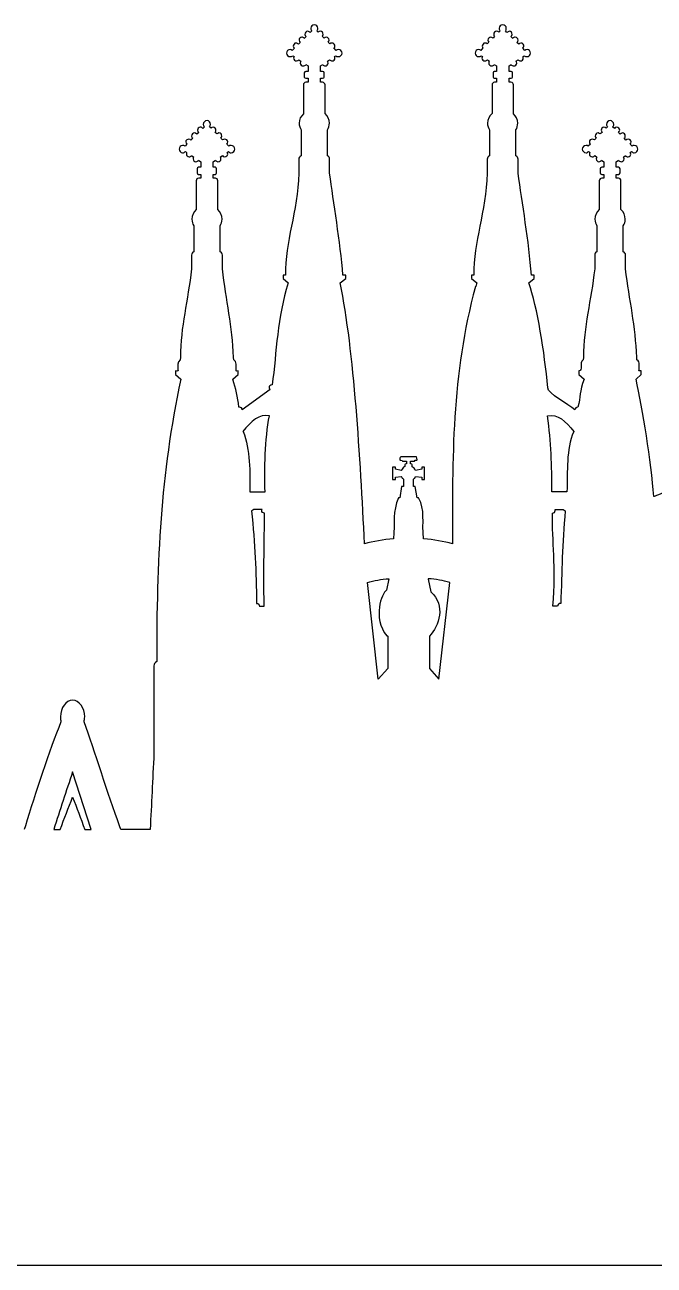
# Model space of a CAD drawing. Extents: x -1462 to 1445, y -1837 to 1335.
# Drawn here: x -481 to -209, y -1837 to -1301 of the extents above; entities that cross this region are included whole.
import ezdxf

# ---------------------------------------------------------------- set-up
doc = ezdxf.new("R2010")
doc.units = 0
doc.layers.add('Calque_1', color=7, linetype='CONTINUOUS')

msp = doc.modelspace()

# ---------------------------------------------------------------- linework, layer by layer
at = {"layer": 'Calque_1', "color": 1}
for p, q in [((-356.100927, -1301.480774), (-356.100927, -1301.480774)), ((-274.629874, -1301.480774), (-274.629874, -1301.480774)), ((-361.443327, -1306.823174), (-361.443327, -1306.823174)), ((-359.573509, -1306.556119), (-360.374782, -1307.357392)), ((-358.905654, -1304.285501), (-358.905654, -1304.285501)), ((-357.169363, -1304.152083), (-357.837109, -1304.819719)), ((-354.364636, -1304.686192), (-355.032382, -1304.152083)), ((-353.429727, -1304.285501), (-353.429727, -1304.285501)), ((-351.827073, -1307.223756), (-352.628236, -1306.422483)), ((-350.892054, -1306.823174), (-350.892054, -1306.823174)), ((-279.70511, -1306.823174), (-279.70511, -1306.823174)), ((-278.102455, -1306.422483), (-278.770201, -1307.223756)), ((-277.167546, -1304.285501), (-277.167546, -1304.285501)), ((-275.69831, -1304.152083), (-276.232637, -1304.686192)), ((-272.759946, -1304.819719), (-273.427801, -1304.152083)), ((-271.69151, -1304.285501), (-271.69151, -1304.285501)), ((-270.222492, -1307.357392), (-271.023656, -1306.556119)), ((-269.153837, -1306.823174), (-269.153837, -1306.823174)), ((-366.518563, -1312.165574), (-366.518563, -1312.165574)), ((-364.648745, -1311.631355), (-365.583545, -1312.566265)), ((-363.980782, -1309.360846), (-363.980782, -1309.360846)), ((-362.110963, -1309.093683), (-362.912454, -1309.895065)), ((-349.289291, -1309.761428), (-350.090782, -1308.960046)), ((-348.354382, -1309.360846), (-348.354382, -1309.360846)), ((-346.6182, -1312.566265), (-347.553109, -1311.497719)), ((-345.683291, -1312.165574), (-345.683291, -1312.165574)), ((-285.047292, -1312.165574), (-285.047292, -1312.165574)), ((-283.177692, -1311.497719), (-284.112492, -1312.566265)), ((-282.242674, -1309.360846), (-282.242674, -1309.360846)), ((-280.640019, -1308.960046), (-281.307764, -1309.761428)), ((-267.684819, -1309.895065), (-268.486201, -1309.093683)), ((-266.74991, -1309.360846), (-266.74991, -1309.360846)), ((-265.013619, -1312.566265), (-265.948419, -1311.631355)), ((-264.078601, -1312.165574), (-264.078601, -1312.165574)), ((-365.316382, -1314.836665), (-364.782272, -1315.103828)), ((-363.713836, -1317.107174), (-363.713836, -1317.107174)), ((-362.778818, -1316.573064), (-361.844018, -1317.24081)), ((-350.357836, -1317.24081), (-349.422927, -1316.573064)), ((-348.354382, -1317.107174), (-348.354382, -1317.107174)), ((-347.285945, -1315.103828), (-346.751618, -1314.836665)), ((-283.845328, -1314.836665), (-283.311219, -1315.103828)), ((-282.242674, -1317.107174), (-282.242674, -1317.107174)), ((-281.174237, -1316.573064), (-280.239328, -1317.24081)), ((-268.886783, -1317.24081), (-267.951874, -1316.573064)), ((-266.883437, -1317.107174), (-266.883437, -1317.107174)), ((-265.814892, -1315.103828), (-265.280783, -1314.836665)), ((-360.909, -1319.244155), (-360.909, -1319.244155)), ((-360.374782, -1322.18241), (-360.374782, -1324.052337)), ((-359.706927, -1318.576301), (-358.772018, -1319.244155)), ((-358.772018, -1321.648301), (-359.706927, -1321.648301)), ((-358.772018, -1319.244155), (-358.772018, -1321.648301)), ((-353.429727, -1319.244155), (-352.361291, -1318.576301)), ((-353.429727, -1321.648301), (-353.429727, -1319.244155)), ((-352.494709, -1321.648301), (-353.429727, -1321.648301)), ((-351.827073, -1324.052337), (-351.827073, -1322.18241)), ((-351.292745, -1319.244155), (-351.292745, -1319.244155)), ((-279.304419, -1319.244155), (-279.304419, -1319.244155)), ((-278.770201, -1322.18241), (-278.770201, -1324.052337)), ((-278.235874, -1318.576301), (-277.301074, -1319.244155)), ((-277.301074, -1321.648301), (-278.235874, -1321.648301)), ((-277.301074, -1319.244155), (-277.301074, -1321.648301)), ((-271.825037, -1319.244155), (-270.890128, -1318.576301)), ((-271.825037, -1321.648301), (-271.825037, -1319.244155)), ((-270.890128, -1321.648301), (-271.825037, -1321.648301)), ((-270.890128, -1321.648301), (-270.890128, -1321.648301)), ((-270.35591, -1324.052337), (-270.35591, -1322.18241)), ((-269.821692, -1319.244155), (-269.821692, -1319.244155)), ((-360.775473, -1327.391283), (-360.775473, -1339.945791)), ((-359.706927, -1324.586555), (-358.772018, -1324.586555)), ((-358.772018, -1326.322846), (-359.706927, -1326.322846)), ((-359.706927, -1326.322846), (-359.706927, -1326.322846)), ((-358.772018, -1324.586555), (-358.772018, -1326.322846)), ((-353.429727, -1326.322846), (-353.429727, -1324.586555)), ((-353.429727, -1324.586555), (-352.494709, -1324.586555)), ((-352.494709, -1326.322846), (-353.429727, -1326.322846)), ((-351.426273, -1339.812264), (-351.426273, -1327.391283)), ((-279.170892, -1327.391283), (-279.170892, -1339.812264)), ((-278.235874, -1324.586555), (-277.301074, -1324.586555)), ((-277.301074, -1326.322846), (-278.102455, -1326.322846)), ((-277.301074, -1324.586555), (-277.301074, -1326.322846)), ((-271.825037, -1326.322846), (-271.825037, -1324.586555)), ((-271.825037, -1324.586555), (-270.890128, -1324.586555)), ((-271.023656, -1326.322846), (-271.825037, -1326.322846)), ((-269.955328, -1339.945791), (-269.955328, -1327.391283)), ((-402.445799, -1342.883937), (-402.445799, -1342.883937)), ((-228.150165, -1342.883937), (-228.150165, -1342.883937)), ((-408.589472, -1350.496846), (-409.390963, -1351.298119)), ((-407.788199, -1348.226446), (-407.788199, -1348.226446)), ((-406.051908, -1347.959173), (-406.85329, -1348.760555)), ((-405.384163, -1345.688773), (-405.384163, -1345.688773)), ((-403.514236, -1345.555246), (-404.315727, -1346.222991)), ((-400.709508, -1346.089464), (-401.377363, -1345.555246)), ((-399.774708, -1345.688773), (-399.774708, -1345.688773)), ((-398.171945, -1348.626919), (-398.973217, -1347.959173)), ((-397.370563, -1348.226446), (-397.370563, -1348.226446)), ((-395.767908, -1351.164591), (-396.435654, -1350.496846)), ((-361.710382, -1346.890737), (-361.710382, -1358.109755)), ((-350.357836, -1358.109755), (-350.357836, -1346.890737)), ((-280.239328, -1346.890737), (-280.239328, -1358.109755)), ((-268.886783, -1358.109755), (-268.886783, -1346.890737)), ((-234.16042, -1350.496846), (-234.961692, -1351.164591)), ((-233.359147, -1348.226446), (-233.359147, -1348.226446)), ((-231.622747, -1347.959173), (-232.424129, -1348.626919)), ((-230.821474, -1345.688773), (-230.821474, -1345.688773)), ((-229.218711, -1345.555246), (-229.886565, -1346.089464)), ((-226.280456, -1346.222991), (-227.081838, -1345.555246)), ((-225.345547, -1345.688773), (-225.345547, -1345.688773)), ((-223.742892, -1348.760555), (-224.544165, -1347.959173)), ((-222.807765, -1348.226446), (-222.807765, -1348.226446)), ((-221.338747, -1351.298119), (-222.006602, -1350.496846)), ((-412.997072, -1353.568628), (-412.997072, -1353.568628)), ((-411.127145, -1353.034409), (-411.928526, -1353.969428)), ((-410.325763, -1350.897537), (-410.325763, -1350.897537)), ((-394.832999, -1350.897537), (-394.832999, -1350.897537)), ((-392.963181, -1353.969428), (-393.897981, -1353.034409)), ((-392.028272, -1353.568628), (-392.028272, -1353.568628)), ((-238.567801, -1353.568628), (-238.567801, -1353.568628)), ((-236.698092, -1353.034409), (-237.632892, -1353.969428)), ((-235.896711, -1350.897537), (-235.896711, -1350.897537)), ((-220.270202, -1350.897537), (-220.270202, -1350.897537)), ((-218.667547, -1353.969428), (-219.46882, -1353.034409)), ((-217.732747, -1353.568628), (-217.732747, -1353.568628)), ((-411.794999, -1356.239828), (-411.260781, -1356.640519)), ((-410.192345, -1358.510337), (-410.192345, -1358.510337)), ((-409.12369, -1357.976228), (-408.18889, -1358.643864)), ((-407.253981, -1360.647318), (-407.253981, -1360.647318)), ((-406.185545, -1359.979464), (-405.116999, -1360.647318)), ((-405.116999, -1360.647318), (-405.116999, -1363.051464)), ((-399.774708, -1360.647318), (-398.839799, -1359.979464)), ((-399.774708, -1363.051464), (-399.774708, -1360.647318)), ((-397.771254, -1360.647318), (-397.771254, -1360.647318)), ((-396.702818, -1358.643864), (-395.767908, -1357.976228)), ((-394.832999, -1358.510337), (-394.832999, -1358.510337)), ((-393.764563, -1356.640519), (-393.230236, -1356.239828)), ((-362.778818, -1359.578773), (-362.778818, -1365.589027)), ((-349.422927, -1365.589027), (-349.422927, -1359.578773)), ((-281.307764, -1359.578773), (-281.307764, -1365.589027)), ((-267.951874, -1365.589027), (-267.951874, -1359.578773)), ((-237.499256, -1356.239828), (-236.83151, -1356.640519)), ((-235.896711, -1358.510337), (-235.896711, -1358.510337)), ((-234.828274, -1357.976228), (-233.893365, -1358.643864)), ((-232.958456, -1360.647318), (-232.958456, -1360.647318)), ((-231.889911, -1359.979464), (-230.821474, -1360.647318)), ((-230.821474, -1360.647318), (-230.821474, -1363.051464)), ((-225.478965, -1360.647318), (-224.544165, -1359.979464)), ((-225.478965, -1363.051464), (-225.478965, -1360.647318)), ((-223.342092, -1360.647318), (-223.342092, -1360.647318)), ((-222.407183, -1358.643864), (-221.472274, -1357.976228)), ((-220.403729, -1358.510337), (-220.403729, -1358.510337)), ((-219.46882, -1356.640519), (-218.934711, -1356.239828)), ((-406.719763, -1363.719209), (-406.719763, -1365.455391)), ((-405.116999, -1363.051464), (-406.185545, -1363.051464)), ((-406.185545, -1363.051464), (-406.185545, -1363.051464)), ((-406.185545, -1366.123137), (-405.116999, -1366.123137)), ((-405.116999, -1366.123137), (-405.116999, -1367.7259)), ((-398.839799, -1363.051464), (-399.774708, -1363.051464)), ((-399.774708, -1367.7259), (-399.774708, -1366.123137)), ((-399.774708, -1366.123137), (-398.839799, -1366.123137)), ((-398.305581, -1365.455391), (-398.305581, -1363.719209)), ((-232.424129, -1363.719209), (-232.424129, -1365.455391)), ((-230.821474, -1363.051464), (-231.756274, -1363.051464)), ((-231.756274, -1366.123137), (-230.821474, -1366.123137)), ((-230.821474, -1366.123137), (-230.821474, -1367.7259)), ((-224.544165, -1363.051464), (-225.478965, -1363.051464)), ((-225.478965, -1367.7259), (-225.478965, -1366.123137)), ((-225.478965, -1366.123137), (-224.544165, -1366.123137)), ((-224.544165, -1363.051464), (-224.544165, -1363.051464)), ((-223.876311, -1365.455391), (-223.876311, -1363.719209)), ((-407.120454, -1368.927973), (-407.120454, -1381.348955)), ((-405.116999, -1367.7259), (-406.051908, -1367.7259)), ((-406.051908, -1367.7259), (-406.051908, -1367.7259)), ((-398.839799, -1367.7259), (-399.774708, -1367.7259)), ((-397.771254, -1381.348955), (-397.771254, -1368.927973)), ((-232.82482, -1368.927973), (-232.82482, -1381.348955)), ((-230.821474, -1367.7259), (-231.756274, -1367.7259)), ((-224.544165, -1367.7259), (-225.478965, -1367.7259)), ((-224.544165, -1367.7259), (-224.544165, -1367.7259)), ((-223.475729, -1381.348955), (-223.475729, -1368.927973)), ((-408.18889, -1388.2939), (-408.18889, -1399.512918)), ((-396.836345, -1399.512918), (-396.836345, -1388.2939)), ((-233.893365, -1388.2939), (-233.893365, -1399.512918)), ((-222.540929, -1399.512918), (-222.540929, -1388.2939)), ((-409.12369, -1400.982045), (-409.12369, -1406.992191)), ((-395.767908, -1406.992191), (-395.767908, -1400.982045)), ((-234.828274, -1400.982045), (-234.828274, -1406.992191)), ((-221.472274, -1406.992191), (-221.472274, -1400.982045)), ((-368.521909, -1409.663281), (-369.590236, -1409.663281)), ((-369.590236, -1409.663281), (-369.590236, -1411.132409)), ((-369.590236, -1411.132409), (-367.319727, -1413.002227)), ((-344.881909, -1413.002227), (-342.477873, -1411.132409)), ((-342.477873, -1409.663281), (-343.679945, -1409.663281)), ((-342.477873, -1411.132409), (-342.477873, -1409.663281)), ((-287.050746, -1409.663281), (-288.119292, -1409.663281)), ((-288.119292, -1409.663281), (-288.119292, -1411.132409)), ((-288.119292, -1411.132409), (-285.848673, -1413.002227)), ((-263.277328, -1413.002227), (-261.006928, -1411.132409)), ((-261.006928, -1409.663281), (-262.208892, -1409.663281)), ((-261.006928, -1411.132409), (-261.006928, -1409.663281)), ((-413.931981, -1445.189826), (-414.065508, -1446.258263)), ((-390.826199, -1446.258263), (-390.959727, -1445.189826)), ((-239.636456, -1445.189826), (-239.769765, -1446.258263)), ((-216.530565, -1446.258263), (-216.664093, -1445.189826)), ((-416.068854, -1451.066554), (-416.068854, -1452.535572)), ((-388.95649, -1452.535572), (-388.95649, -1451.066554)), ((-241.639692, -1451.066554), (-241.639692, -1452.535572)), ((-214.660747, -1451.066554), (-215.729183, -1451.066554)), ((-214.660747, -1452.535572), (-214.660747, -1451.066554)), ((-416.068854, -1452.535572), (-413.798345, -1454.539026)), ((-391.22689, -1454.539026), (-388.95649, -1452.535572)), ((-374.265, -1457.07659), (-374.398418, -1457.07659)), ((-374.398418, -1457.07659), (-374.398418, -1457.07659)), ((-241.639692, -1452.535572), (-239.369183, -1454.539026)), ((-216.931256, -1454.539026), (-214.660747, -1452.535572)), ((-375.1998, -1459.080044), (-387.22009, -1467.894917)), ((-388.422272, -1466.692844), (-388.689218, -1466.692844)), ((-388.422272, -1466.692844), (-388.422272, -1466.692844)), ((-387.22009, -1467.894917), (-387.22009, -1467.894917)), ((-243.376201, -1467.894917), (-243.376201, -1467.894917)), ((-242.040383, -1466.692844), (-242.17391, -1466.692844)), ((-242.17391, -1466.692844), (-242.17391, -1466.692844)), ((-386.953145, -1477.244226), (-386.953145, -1477.244226)), ((-386.953145, -1477.244226), (-386.819618, -1477.244226)), ((-386.819618, -1477.244226), (-386.819618, -1477.244226)), ((-243.776783, -1477.244226), (-243.910419, -1477.244226)), ((-243.910419, -1477.244226), (-243.910419, -1477.244226)), ((-243.776783, -1477.244226), (-243.776783, -1477.244226)), ((-311.892819, -1488.200771), (-318.704346, -1488.200771)), ((-318.704346, -1488.200771), (-318.704346, -1488.200771)), ((-320.974855, -1492.603353), (-322.176818, -1492.603353)), ((-322.176818, -1492.603353), (-322.176818, -1497.945535)), ((-320.974855, -1493.538153), (-320.974855, -1492.603353)), ((-318.437182, -1494.072371), (-320.974855, -1493.538153)), ((-317.902855, -1490.06568), (-316.166673, -1490.06568)), ((-316.967946, -1491.668226), (-316.967946, -1492.33608)), ((-316.166673, -1491.134117), (-316.300309, -1491.134117)), ((-316.300309, -1491.134117), (-316.300309, -1491.134117)), ((-316.166673, -1490.06568), (-316.166673, -1491.134117)), ((-314.430491, -1491.134117), (-314.430491, -1490.06568)), ((-314.430491, -1490.06568), (-312.694091, -1490.06568)), ((-314.296964, -1491.134117), (-314.430491, -1491.134117)), ((-313.762637, -1492.469717), (-313.762637, -1491.668226)), ((-309.62231, -1493.538153), (-312.29351, -1494.072371)), ((-308.420128, -1492.603353), (-309.62231, -1492.603353)), ((-309.62231, -1492.603353), (-309.62231, -1493.538153)), ((-308.420128, -1497.945535), (-308.420128, -1492.603353)), ((-322.176818, -1497.945535), (-320.974855, -1497.945535)), ((-320.974855, -1497.010735), (-318.437182, -1496.610044)), ((-320.974855, -1497.945535), (-320.974855, -1497.010735)), ((-317.502273, -1497.811899), (-317.502273, -1501.017535)), ((-313.228419, -1501.017535), (-313.228419, -1497.811899)), ((-312.29351, -1496.610044), (-309.62231, -1497.010735)), ((-309.62231, -1497.010735), (-309.62231, -1497.945535)), ((-309.62231, -1497.945535), (-308.420128, -1497.945535)), ((-383.881254, -1503.288153), (-377.33689, -1503.288153)), ((-383.881254, -1503.288153), (-383.881254, -1503.288153)), ((-319.105037, -1505.825498), (-319.639255, -1505.825498)), ((-318.303655, -1501.017535), (-319.105037, -1505.825498)), ((-317.502273, -1501.017535), (-318.303655, -1501.017535)), ((-312.427037, -1501.017535), (-313.228419, -1501.017535)), ((-311.625546, -1505.825498), (-312.427037, -1501.017535)), ((-310.95791, -1505.825498), (-311.625546, -1505.825498)), ((-246.848892, -1503.288153), (-253.393692, -1503.288153)), ((-246.848892, -1503.288153), (-246.848892, -1503.288153)), ((-378.672381, -1510.900953), (-382.2786, -1510.900953)), ((-251.924456, -1511.301644), (-251.924456, -1510.900953)), ((-251.924456, -1510.900953), (-248.451765, -1510.900953)), ((-377.603945, -1512.503607), (-377.603945, -1512.503607)), ((-253.126638, -1512.503607), (-252.993001, -1512.503607)), ((-328.454237, -1584.224661), (-333.128782, -1542.420916)), ((-323.779582, -1540.818152), (-324.848128, -1545.759862)), ((-323.779582, -1540.818152), (-323.779582, -1540.818152)), ((-306.817691, -1540.818152), (-306.817691, -1540.95168)), ((-306.817691, -1540.818152), (-306.817691, -1540.818152)), ((-306.817691, -1540.95168), (-305.615619, -1546.561025)), ((-302.143037, -1584.224661), (-297.468382, -1542.420916)), ((-381.076527, -1551.502843), (-380.94289, -1551.502843)), ((-380.94289, -1551.502843), (-380.94289, -1551.502843)), ((-379.740927, -1552.704807), (-377.737581, -1552.704807)), ((-379.740927, -1552.704807), (-379.740927, -1552.704807)), ((-250.85591, -1552.704807), (-252.859365, -1552.704807)), ((-250.85591, -1552.704807), (-250.85591, -1552.704807)), ((-249.52031, -1551.502843), (-249.653838, -1551.502843)), ((-249.653838, -1551.502843), (-249.653838, -1551.502843)), ((-324.714491, -1565.526479), (-324.447437, -1565.526479)), ((-324.447437, -1565.526479), (-324.3138, -1565.660116)), ((-324.3138, -1565.660116), (-324.3138, -1579.683643)), ((-306.283364, -1565.660116), (-306.283364, -1579.683643)), ((-425.418054, -1578.481461), (-425.418054, -1616.145097)), ((-324.3138, -1579.683643), (-328.454237, -1584.224661)), ((-306.283364, -1579.683643), (-302.143037, -1584.224661)), ((-465.619362, -1602.655461), (-465.619362, -1602.655461)), ((-465.619362, -1602.655461), (-465.619362, -1602.655461)), ((-455.602308, -1602.655461), (-455.602308, -1602.655461)), ((-452.530635, -1649.134078), (-460.544235, -1624.292442)), ((-460.544235, -1635.244188), (-460.544235, -1635.244188)), ((-480.978707, -1647.664733), (-481.512926, -1649.13386)), ((-468.691253, -1649.134078), (-465.886526, -1649.134078)), ((-455.335362, -1649.134078), (-452.530635, -1649.134078)), ((-439.708744, -1649.13386), (-440.243071, -1647.664733)), ((-427.020708, -1649.13386), (-439.708744, -1649.13386)), ((-754.944638, -1837.446803), (1444.955628, -1837.446803))]:
    msp.add_line(p, q, dxfattribs=at)
for points in [[(-356.100927, -1301.480774), (-356.9022, -1301.480774), (-357.570054, -1302.148628), (-357.570054, -1302.95001)], [(-354.498164, -1302.95001), (-354.498164, -1302.148628), (-355.166018, -1301.480774), (-356.100927, -1301.480774)], [(-274.629874, -1301.480774), (-275.431255, -1301.480774), (-276.098892, -1302.148628), (-276.098892, -1302.95001)], [(-273.02711, -1302.95001), (-273.02711, -1302.148628), (-273.694965, -1301.480774), (-274.629874, -1301.480774)], [(-361.443327, -1306.823174), (-362.110963, -1306.823174), (-362.645291, -1307.357392), (-362.645291, -1308.158883)], [(-360.374782, -1307.357392), (-360.641836, -1307.090228), (-361.042418, -1306.823174), (-361.443327, -1306.823174)], [(-358.905654, -1304.285501), (-359.573509, -1304.285501), (-360.107618, -1304.819719), (-360.107618, -1305.62121)], [(-360.107618, -1305.62121), (-360.107618, -1306.021792), (-359.974091, -1306.288956), (-359.573509, -1306.556119)], [(-357.837109, -1304.819719), (-358.104273, -1304.552774), (-358.504963, -1304.285501), (-358.905654, -1304.285501)], [(-357.570054, -1302.95001), (-357.570054, -1303.484228), (-357.436418, -1303.88481), (-357.169363, -1304.152083)], [(-355.032382, -1304.152083), (-354.765327, -1303.88481), (-354.498164, -1303.484228), (-354.498164, -1302.95001)], [(-353.429727, -1304.285501), (-353.830418, -1304.285501), (-354.097473, -1304.419137), (-354.364636, -1304.686192)], [(-352.227764, -1305.62121), (-352.227764, -1304.819719), (-352.761982, -1304.285501), (-353.429727, -1304.285501)], [(-352.628236, -1306.422483), (-352.361291, -1306.288956), (-352.227764, -1305.888265), (-352.227764, -1305.62121)], [(-350.892054, -1306.823174), (-351.292745, -1306.823174), (-351.5598, -1306.95681), (-351.827073, -1307.223756)], [(-349.689982, -1308.158883), (-349.689982, -1307.357392), (-350.2242, -1306.823174), (-350.892054, -1306.823174)], [(-279.70511, -1306.823174), (-280.372964, -1306.823174), (-281.040601, -1307.357392), (-281.040601, -1308.158883)], [(-278.770201, -1307.223756), (-279.037474, -1306.95681), (-279.437946, -1306.823174), (-279.70511, -1306.823174)], [(-277.167546, -1304.285501), (-277.968819, -1304.285501), (-278.503037, -1304.819719), (-278.503037, -1305.62121)], [(-278.503037, -1305.62121), (-278.503037, -1305.888265), (-278.369401, -1306.288956), (-278.102455, -1306.422483)], [(-276.232637, -1304.686192), (-276.499583, -1304.419137), (-276.900274, -1304.285501), (-277.167546, -1304.285501)], [(-276.098892, -1302.95001), (-276.098892, -1303.484228), (-275.965255, -1303.88481), (-275.69831, -1304.152083)], [(-273.427801, -1304.152083), (-273.160637, -1303.88481), (-273.02711, -1303.484228), (-273.02711, -1302.95001)], [(-271.69151, -1304.285501), (-272.092201, -1304.285501), (-272.492892, -1304.552774), (-272.759946, -1304.819719)], [(-270.489656, -1305.62121), (-270.489656, -1304.819719), (-271.023656, -1304.285501), (-271.69151, -1304.285501)], [(-271.023656, -1306.556119), (-270.75671, -1306.288956), (-270.489656, -1306.021792), (-270.489656, -1305.62121)], [(-269.153837, -1306.823174), (-269.688056, -1306.823174), (-269.955328, -1307.090228), (-270.222492, -1307.357392)], [(-267.951874, -1308.158883), (-267.951874, -1307.357392), (-268.486201, -1306.823174), (-269.153837, -1306.823174)], [(-366.518563, -1312.165574), (-367.319727, -1312.165574), (-368.121218, -1312.833319), (-368.121218, -1313.768228)], [(-365.583545, -1312.566265), (-365.850709, -1312.298992), (-366.117763, -1312.165574), (-366.518563, -1312.165574)], [(-363.980782, -1309.360846), (-364.648745, -1309.360846), (-365.182963, -1310.028592), (-365.182963, -1310.696446)], [(-365.182963, -1310.696446), (-365.182963, -1311.097028), (-365.049327, -1311.364192), (-364.648745, -1311.631355)], [(-362.912454, -1309.895065), (-363.179509, -1309.627901), (-363.580091, -1309.360846), (-363.980782, -1309.360846)], [(-362.645291, -1308.158883), (-362.645291, -1308.559465), (-362.511654, -1308.826628), (-362.110963, -1309.093683)], [(-350.090782, -1308.960046), (-349.823618, -1308.826628), (-349.689982, -1308.425828), (-349.689982, -1308.158883)], [(-348.354382, -1309.360846), (-348.755073, -1309.360846), (-349.022236, -1309.494374), (-349.289291, -1309.761428)], [(-347.152418, -1310.696446), (-347.152418, -1310.028592), (-347.686745, -1309.360846), (-348.354382, -1309.360846)], [(-347.553109, -1311.497719), (-347.285945, -1311.364192), (-347.152418, -1310.963501), (-347.152418, -1310.696446)], [(-345.683291, -1312.165574), (-345.950345, -1312.165574), (-346.350927, -1312.298992), (-346.6182, -1312.566265)], [(-344.080418, -1313.768228), (-344.080418, -1312.833319), (-344.748382, -1312.165574), (-345.683291, -1312.165574)], [(-285.047292, -1312.165574), (-285.848673, -1312.165574), (-286.516528, -1312.833319), (-286.516528, -1313.768228)], [(-284.112492, -1312.566265), (-284.379546, -1312.298992), (-284.64671, -1312.165574), (-285.047292, -1312.165574)], [(-282.242674, -1309.360846), (-282.910528, -1309.360846), (-283.444746, -1310.028592), (-283.444746, -1310.696446)], [(-283.444746, -1310.696446), (-283.444746, -1310.963501), (-283.311219, -1311.364192), (-283.177692, -1311.497719)], [(-281.307764, -1309.761428), (-281.574928, -1309.494374), (-281.841983, -1309.360846), (-282.242674, -1309.360846)], [(-281.040601, -1308.158883), (-281.040601, -1308.425828), (-280.773546, -1308.826628), (-280.640019, -1308.960046)], [(-268.486201, -1309.093683), (-268.218928, -1308.826628), (-267.951874, -1308.559465), (-267.951874, -1308.158883)], [(-266.74991, -1309.360846), (-267.15071, -1309.360846), (-267.417546, -1309.627901), (-267.684819, -1309.895065)], [(-265.41431, -1310.696446), (-265.41431, -1310.028592), (-265.948419, -1309.360846), (-266.74991, -1309.360846)], [(-265.948419, -1311.631355), (-265.681474, -1311.364192), (-265.41431, -1311.097028), (-265.41431, -1310.696446)], [(-264.078601, -1312.165574), (-264.479292, -1312.165574), (-264.746565, -1312.298992), (-265.013619, -1312.566265)], [(-262.609474, -1313.768228), (-262.609474, -1312.833319), (-263.277328, -1312.165574), (-264.078601, -1312.165574)], [(-368.121218, -1313.768228), (-368.121218, -1314.569501), (-367.319727, -1315.237355), (-366.518563, -1315.237355)], [(-366.518563, -1315.237355), (-366.117763, -1315.237355), (-365.583545, -1315.103828), (-365.316382, -1314.836665)], [(-364.782272, -1315.103828), (-364.915691, -1315.370992), (-365.049327, -1315.637937), (-365.049327, -1315.905101)], [(-365.049327, -1315.905101), (-365.049327, -1316.573064), (-364.515, -1317.107174), (-363.713836, -1317.107174)], [(-363.713836, -1317.107174), (-363.313036, -1317.107174), (-362.912454, -1316.84001), (-362.778818, -1316.573064)], [(-361.844018, -1317.24081), (-361.977545, -1317.374228), (-362.110963, -1317.641501), (-362.110963, -1318.042192)], [(-362.110963, -1318.042192), (-362.110963, -1318.709937), (-361.576745, -1319.244155), (-360.909, -1319.244155)], [(-351.292745, -1319.244155), (-350.624891, -1319.244155), (-350.090782, -1318.709937), (-350.090782, -1318.042192)], [(-350.090782, -1318.042192), (-350.090782, -1317.641501), (-350.2242, -1317.374228), (-350.357836, -1317.24081)], [(-349.422927, -1316.573064), (-349.155764, -1316.84001), (-348.755073, -1317.107174), (-348.354382, -1317.107174)], [(-348.354382, -1317.107174), (-347.686745, -1317.107174), (-347.152418, -1316.573064), (-347.152418, -1315.905101)], [(-347.152418, -1315.905101), (-347.152418, -1315.637937), (-347.152418, -1315.370992), (-347.285945, -1315.103828)], [(-346.751618, -1314.836665), (-346.484564, -1315.103828), (-346.083982, -1315.237355), (-345.683291, -1315.237355)], [(-345.683291, -1315.237355), (-344.748382, -1315.237355), (-344.080418, -1314.569501), (-344.080418, -1313.768228)], [(-286.516528, -1313.768228), (-286.516528, -1314.569501), (-285.848673, -1315.237355), (-285.047292, -1315.237355)], [(-285.047292, -1315.237355), (-284.513074, -1315.237355), (-284.112492, -1315.103828), (-283.845328, -1314.836665)], [(-283.311219, -1315.103828), (-283.444746, -1315.370992), (-283.578274, -1315.637937), (-283.578274, -1315.905101)], [(-283.578274, -1315.905101), (-283.578274, -1316.573064), (-282.910528, -1317.107174), (-282.242674, -1317.107174)], [(-282.242674, -1317.107174), (-281.841983, -1317.107174), (-281.44151, -1316.84001), (-281.174237, -1316.573064)], [(-280.239328, -1317.24081), (-280.506492, -1317.374228), (-280.640019, -1317.641501), (-280.640019, -1318.042192)], [(-280.640019, -1318.042192), (-280.640019, -1318.709937), (-279.972274, -1319.244155), (-279.304419, -1319.244155)], [(-269.821692, -1319.244155), (-269.153837, -1319.244155), (-268.486201, -1318.709937), (-268.486201, -1318.042192)], [(-268.486201, -1318.042192), (-268.486201, -1317.641501), (-268.619728, -1317.374228), (-268.886783, -1317.24081)], [(-267.951874, -1316.573064), (-267.684819, -1316.84001), (-267.284128, -1317.107174), (-266.883437, -1317.107174)], [(-266.883437, -1317.107174), (-266.215692, -1317.107174), (-265.681474, -1316.573064), (-265.681474, -1315.905101)], [(-265.681474, -1315.905101), (-265.681474, -1315.637937), (-265.681474, -1315.370992), (-265.814892, -1315.103828)], [(-265.280783, -1314.836665), (-265.013619, -1315.103828), (-264.612819, -1315.237355), (-264.078601, -1315.237355)], [(-264.078601, -1315.237355), (-263.277328, -1315.237355), (-262.609474, -1314.569501), (-262.609474, -1313.768228)], [(-360.909, -1319.244155), (-360.374782, -1319.244155), (-359.974091, -1318.977101), (-359.706927, -1318.576301)], [(-359.706927, -1321.648301), (-360.107618, -1321.648301), (-360.374782, -1321.915246), (-360.374782, -1322.18241)], [(-351.827073, -1322.18241), (-351.827073, -1321.915246), (-352.094018, -1321.648301), (-352.494709, -1321.648301)], [(-352.361291, -1318.576301), (-352.227764, -1318.977101), (-351.827073, -1319.244155), (-351.292745, -1319.244155)], [(-279.304419, -1319.244155), (-278.903728, -1319.244155), (-278.503037, -1318.977101), (-278.235874, -1318.576301)], [(-278.235874, -1321.648301), (-278.503037, -1321.648301), (-278.770201, -1321.915246), (-278.770201, -1322.18241)], [(-270.890128, -1318.576301), (-270.75671, -1318.977101), (-270.222492, -1319.244155), (-269.821692, -1319.244155)], [(-270.35591, -1322.18241), (-270.35591, -1321.915246), (-270.623074, -1321.648301), (-270.890128, -1321.648301)], [(-359.706927, -1326.322846), (-360.241145, -1326.322846), (-360.775473, -1326.856955), (-360.775473, -1327.391283)], [(-360.374782, -1324.052337), (-360.374782, -1324.319283), (-360.107618, -1324.586555), (-359.706927, -1324.586555)], [(-352.494709, -1324.586555), (-352.094018, -1324.586555), (-351.827073, -1324.319283), (-351.827073, -1324.052337)], [(-351.426273, -1327.391283), (-351.426273, -1326.856955), (-351.960491, -1326.322846), (-352.494709, -1326.322846)], [(-278.102455, -1326.322846), (-278.770201, -1326.322846), (-279.170892, -1326.856955), (-279.170892, -1327.391283)], [(-278.770201, -1324.052337), (-278.770201, -1324.319283), (-278.503037, -1324.586555), (-278.235874, -1324.586555)], [(-269.955328, -1327.391283), (-269.955328, -1326.856955), (-270.35591, -1326.322846), (-271.023656, -1326.322846)], [(-270.890128, -1324.586555), (-270.623074, -1324.586555), (-270.35591, -1324.319283), (-270.35591, -1324.052337)], [(-349.556564, -1343.952482), (-349.556564, -1342.349828), (-350.2242, -1340.880701), (-351.426273, -1339.812264)], [(-279.170892, -1339.812264), (-280.372964, -1340.880701), (-281.174237, -1342.349828), (-281.174237, -1343.952482)], [(-402.445799, -1342.883937), (-403.380817, -1342.883937), (-404.048454, -1343.551791), (-404.048454, -1344.4867)], [(-404.048454, -1344.4867), (-404.048454, -1344.8875), (-403.915036, -1345.288082), (-403.514236, -1345.555246)], [(-400.976672, -1344.4867), (-400.976672, -1343.551791), (-401.644527, -1342.883937), (-402.445799, -1342.883937)], [(-401.377363, -1345.555246), (-401.110308, -1345.288082), (-400.976672, -1344.8875), (-400.976672, -1344.4867)], [(-360.775473, -1339.945791), (-361.844018, -1340.880701), (-362.645291, -1342.349828), (-362.645291, -1343.952482)], [(-362.645291, -1343.952482), (-362.645291, -1345.020919), (-362.2446, -1346.089464), (-361.710382, -1346.890737)], [(-350.357836, -1346.890737), (-349.823618, -1346.089464), (-349.556564, -1345.020919), (-349.556564, -1343.952482)], [(-281.174237, -1343.952482), (-281.174237, -1345.020919), (-280.773546, -1346.089464), (-280.239328, -1346.890737)], [(-268.08551, -1343.952482), (-268.08551, -1342.349828), (-268.753256, -1340.880701), (-269.955328, -1339.945791)], [(-268.886783, -1346.890737), (-268.352565, -1346.089464), (-268.08551, -1345.020919), (-268.08551, -1343.952482)], [(-228.150165, -1342.883937), (-228.951547, -1342.883937), (-229.752929, -1343.551791), (-229.752929, -1344.4867)], [(-229.752929, -1344.4867), (-229.752929, -1344.8875), (-229.485765, -1345.288082), (-229.218711, -1345.555246)], [(-226.547511, -1344.4867), (-226.547511, -1343.551791), (-227.348892, -1342.883937), (-228.150165, -1342.883937)], [(-227.081838, -1345.555246), (-226.814674, -1345.288082), (-226.547511, -1344.8875), (-226.547511, -1344.4867)], [(-407.788199, -1348.226446), (-408.589472, -1348.226446), (-409.12369, -1348.894191), (-409.12369, -1349.562046)], [(-409.12369, -1349.562046), (-409.12369, -1349.962628), (-408.856745, -1350.363319), (-408.589472, -1350.496846)], [(-406.85329, -1348.760555), (-407.120454, -1348.4935), (-407.387508, -1348.226446), (-407.788199, -1348.226446)], [(-405.384163, -1345.688773), (-406.051908, -1345.688773), (-406.586126, -1346.356519), (-406.586126, -1347.024373)], [(-406.586126, -1347.024373), (-406.586126, -1347.424955), (-406.318963, -1347.825755), (-406.051908, -1347.959173)], [(-404.315727, -1346.222991), (-404.582781, -1345.955937), (-404.849945, -1345.688773), (-405.384163, -1345.688773)], [(-399.774708, -1345.688773), (-400.17529, -1345.688773), (-400.575981, -1345.955937), (-400.709508, -1346.089464)], [(-398.572636, -1347.024373), (-398.572636, -1346.356519), (-399.106854, -1345.688773), (-399.774708, -1345.688773)], [(-398.973217, -1347.959173), (-398.706163, -1347.692119), (-398.572636, -1347.291537), (-398.572636, -1347.024373)], [(-397.370563, -1348.226446), (-397.637727, -1348.226446), (-398.038417, -1348.4935), (-398.171945, -1348.626919)], [(-396.035072, -1349.562046), (-396.035072, -1348.894191), (-396.56929, -1348.226446), (-397.370563, -1348.226446)], [(-396.435654, -1350.496846), (-396.16849, -1350.229682), (-396.035072, -1349.828991), (-396.035072, -1349.562046)], [(-233.359147, -1348.226446), (-234.026783, -1348.226446), (-234.561001, -1348.894191), (-234.561001, -1349.562046)], [(-234.561001, -1349.562046), (-234.561001, -1349.828991), (-234.427692, -1350.229682), (-234.16042, -1350.496846)], [(-232.424129, -1348.626919), (-232.691183, -1348.4935), (-232.958456, -1348.226446), (-233.359147, -1348.226446)], [(-230.821474, -1345.688773), (-231.48922, -1345.688773), (-232.023547, -1346.356519), (-232.023547, -1347.024373)], [(-232.023547, -1347.024373), (-232.023547, -1347.291537), (-231.889911, -1347.692119), (-231.622747, -1347.959173)], [(-229.886565, -1346.089464), (-230.153511, -1345.955937), (-230.420783, -1345.688773), (-230.821474, -1345.688773)], [(-225.345547, -1345.688773), (-225.746129, -1345.688773), (-226.14682, -1345.955937), (-226.280456, -1346.222991)], [(-224.009838, -1347.024373), (-224.009838, -1346.356519), (-224.677692, -1345.688773), (-225.345547, -1345.688773)], [(-224.544165, -1347.959173), (-224.277002, -1347.825755), (-224.009838, -1347.424955), (-224.009838, -1347.024373)], [(-222.807765, -1348.226446), (-223.208565, -1348.226446), (-223.609147, -1348.4935), (-223.742892, -1348.760555)], [(-221.605802, -1349.562046), (-221.605802, -1348.894191), (-222.14002, -1348.226446), (-222.807765, -1348.226446)], [(-222.006602, -1350.496846), (-221.739329, -1350.363319), (-221.605802, -1349.962628), (-221.605802, -1349.562046)], [(-412.997072, -1353.568628), (-413.798345, -1353.568628), (-414.466199, -1354.370119), (-414.466199, -1355.171391)], [(-414.466199, -1355.171391), (-414.466199, -1355.972664), (-413.798345, -1356.774155), (-412.997072, -1356.774155)], [(-411.928526, -1353.969428), (-412.19569, -1353.702155), (-412.596272, -1353.568628), (-412.997072, -1353.568628)], [(-410.325763, -1350.897537), (-410.993617, -1350.897537), (-411.661472, -1351.431755), (-411.661472, -1352.099609)], [(-411.661472, -1352.099609), (-411.661472, -1352.500191), (-411.394308, -1352.900991), (-411.127145, -1353.034409)], [(-409.390963, -1351.298119), (-409.658017, -1351.031064), (-409.925181, -1350.897537), (-410.325763, -1350.897537)], [(-394.832999, -1350.897537), (-395.100054, -1350.897537), (-395.500745, -1351.031064), (-395.767908, -1351.164591)], [(-393.497399, -1352.099609), (-393.497399, -1351.431755), (-394.165254, -1350.897537), (-394.832999, -1350.897537)], [(-393.897981, -1353.034409), (-393.764563, -1352.767355), (-393.497399, -1352.366664), (-393.497399, -1352.099609)], [(-392.028272, -1353.568628), (-392.428854, -1353.568628), (-392.696018, -1353.702155), (-392.963181, -1353.969428)], [(-390.425618, -1355.171391), (-390.425618, -1354.370119), (-391.22689, -1353.568628), (-392.028272, -1353.568628)], [(-392.028272, -1356.774155), (-391.22689, -1356.774155), (-390.425618, -1355.972664), (-390.425618, -1355.171391)], [(-238.567801, -1353.568628), (-239.50282, -1353.568628), (-240.170565, -1354.370119), (-240.170565, -1355.171391)], [(-240.170565, -1355.171391), (-240.170565, -1355.972664), (-239.50282, -1356.774155), (-238.567801, -1356.774155)], [(-237.632892, -1353.969428), (-237.900056, -1353.702155), (-238.300747, -1353.568628), (-238.567801, -1353.568628)], [(-235.896711, -1350.897537), (-236.564456, -1350.897537), (-237.098783, -1351.431755), (-237.098783, -1352.099609)], [(-237.098783, -1352.099609), (-237.098783, -1352.366664), (-236.965147, -1352.767355), (-236.698092, -1353.034409)], [(-234.961692, -1351.164591), (-235.228856, -1351.031064), (-235.49602, -1350.897537), (-235.896711, -1350.897537)], [(-220.270202, -1350.897537), (-220.670893, -1350.897537), (-221.071693, -1351.031064), (-221.338747, -1351.298119)], [(-219.068129, -1352.099609), (-219.068129, -1351.431755), (-219.602456, -1350.897537), (-220.270202, -1350.897537)], [(-219.46882, -1353.034409), (-219.201874, -1352.900991), (-219.068129, -1352.500191), (-219.068129, -1352.099609)], [(-217.732747, -1353.568628), (-218.13322, -1353.568628), (-218.400383, -1353.702155), (-218.667547, -1353.969428)], [(-216.129874, -1355.171391), (-216.129874, -1354.370119), (-216.797838, -1353.568628), (-217.732747, -1353.568628)], [(-217.732747, -1356.774155), (-216.797838, -1356.774155), (-216.129874, -1355.972664), (-216.129874, -1355.171391)], [(-412.997072, -1356.774155), (-412.462854, -1356.774155), (-412.062054, -1356.506991), (-411.794999, -1356.239828)], [(-411.260781, -1356.640519), (-411.394308, -1356.774155), (-411.394308, -1357.041209), (-411.394308, -1357.308373)], [(-411.394308, -1357.308373), (-411.394308, -1357.976228), (-410.859981, -1358.510337), (-410.192345, -1358.510337)], [(-410.192345, -1358.510337), (-409.791545, -1358.510337), (-409.390963, -1358.243282), (-409.12369, -1357.976228)], [(-408.18889, -1358.643864), (-408.456054, -1358.7775), (-408.456054, -1359.178191), (-408.456054, -1359.445355)], [(-408.456054, -1359.445355), (-408.456054, -1360.1131), (-407.921836, -1360.647318), (-407.253981, -1360.647318)], [(-407.253981, -1360.647318), (-406.719763, -1360.647318), (-406.318963, -1360.380155), (-406.185545, -1359.979464)], [(-398.839799, -1359.979464), (-398.572636, -1360.380155), (-398.171945, -1360.647318), (-397.771254, -1360.647318)], [(-397.771254, -1360.647318), (-396.969872, -1360.647318), (-396.435654, -1360.1131), (-396.435654, -1359.445355)], [(-396.435654, -1359.445355), (-396.435654, -1359.178191), (-396.56929, -1358.7775), (-396.702818, -1358.643864)], [(-395.767908, -1357.976228), (-395.634272, -1358.243282), (-395.23369, -1358.510337), (-394.832999, -1358.510337)], [(-394.832999, -1358.510337), (-394.165254, -1358.510337), (-393.497399, -1357.976228), (-393.497399, -1357.308373)], [(-393.497399, -1357.308373), (-393.497399, -1357.041209), (-393.630927, -1356.774155), (-393.764563, -1356.640519)], [(-393.230236, -1356.239828), (-392.963181, -1356.506991), (-392.56249, -1356.774155), (-392.028272, -1356.774155)], [(-361.710382, -1358.109755), (-362.378236, -1358.376809), (-362.778818, -1358.911028), (-362.778818, -1359.578773)], [(-349.422927, -1359.578773), (-349.422927, -1358.911028), (-349.823618, -1358.376809), (-350.357836, -1358.109755)], [(-280.239328, -1358.109755), (-280.907183, -1358.376809), (-281.307764, -1358.911028), (-281.307764, -1359.578773)], [(-267.951874, -1359.578773), (-267.951874, -1358.911028), (-268.352565, -1358.376809), (-268.886783, -1358.109755)], [(-238.567801, -1356.774155), (-238.167329, -1356.774155), (-237.766638, -1356.506991), (-237.499256, -1356.239828)], [(-236.83151, -1356.640519), (-236.965147, -1356.774155), (-237.098783, -1357.041209), (-237.098783, -1357.308373)], [(-237.098783, -1357.308373), (-237.098783, -1357.976228), (-236.564456, -1358.510337), (-235.896711, -1358.510337)], [(-235.896711, -1358.510337), (-235.362492, -1358.510337), (-235.095329, -1358.243282), (-234.828274, -1357.976228)], [(-233.893365, -1358.643864), (-234.026783, -1358.7775), (-234.16042, -1359.178191), (-234.16042, -1359.445355)], [(-234.16042, -1359.445355), (-234.16042, -1360.1131), (-233.626092, -1360.647318), (-232.958456, -1360.647318)], [(-232.958456, -1360.647318), (-232.424129, -1360.647318), (-232.023547, -1360.380155), (-231.889911, -1359.979464)], [(-224.544165, -1359.979464), (-224.277002, -1360.380155), (-223.876311, -1360.647318), (-223.342092, -1360.647318)], [(-223.342092, -1360.647318), (-222.674238, -1360.647318), (-222.14002, -1360.1131), (-222.14002, -1359.445355)], [(-222.14002, -1359.445355), (-222.14002, -1359.044664), (-222.273656, -1358.7775), (-222.407183, -1358.643864)], [(-221.472274, -1357.976228), (-221.338747, -1358.243282), (-220.938056, -1358.510337), (-220.403729, -1358.510337)], [(-220.403729, -1358.510337), (-219.736093, -1358.510337), (-219.201874, -1357.976228), (-219.201874, -1357.308373)], [(-219.201874, -1357.308373), (-219.201874, -1357.041209), (-219.335293, -1356.774155), (-219.46882, -1356.640519)], [(-218.934711, -1356.239828), (-218.533911, -1356.506991), (-218.13322, -1356.774155), (-217.732747, -1356.774155)], [(-406.185545, -1363.051464), (-406.452599, -1363.051464), (-406.719763, -1363.318409), (-406.719763, -1363.719209)], [(-406.719763, -1365.455391), (-406.719763, -1365.856082), (-406.452599, -1366.123137), (-406.185545, -1366.123137)], [(-398.305581, -1363.719209), (-398.305581, -1363.318409), (-398.572636, -1363.051464), (-398.839799, -1363.051464)], [(-398.839799, -1366.123137), (-398.572636, -1366.123137), (-398.305581, -1365.856082), (-398.305581, -1365.455391)], [(-362.778818, -1365.589027), (-363.277865, -1382.488736), (-368.781382, -1395.090154), (-368.521909, -1409.663281)], [(-343.679945, -1409.663281), (-344.894651, -1395.167282), (-347.717924, -1377.978046), (-349.422927, -1365.589027)], [(-281.307764, -1365.589027), (-281.791004, -1382.495391), (-287.310655, -1395.089173), (-287.050746, -1409.663281)], [(-262.208892, -1409.663281), (-263.220437, -1395.317718), (-266.241274, -1378.009136), (-267.951874, -1365.589027)], [(-231.756274, -1363.051464), (-232.157074, -1363.051464), (-232.424129, -1363.318409), (-232.424129, -1363.719209)], [(-232.424129, -1365.455391), (-232.424129, -1365.856082), (-232.157074, -1366.123137), (-231.756274, -1366.123137)], [(-223.876311, -1363.719209), (-223.876311, -1363.318409), (-224.143474, -1363.051464), (-224.544165, -1363.051464)], [(-224.544165, -1366.123137), (-224.143474, -1366.123137), (-223.876311, -1365.856082), (-223.876311, -1365.455391)], [(-406.051908, -1367.7259), (-406.719763, -1367.7259), (-407.120454, -1368.260009), (-407.120454, -1368.927973)], [(-397.771254, -1368.927973), (-397.771254, -1368.260009), (-398.305581, -1367.7259), (-398.839799, -1367.7259)], [(-231.756274, -1367.7259), (-232.290601, -1367.7259), (-232.82482, -1368.260009), (-232.82482, -1368.927973)], [(-223.475729, -1368.927973), (-223.475729, -1368.260009), (-224.009838, -1367.7259), (-224.544165, -1367.7259)], [(-407.120454, -1381.348955), (-408.322526, -1382.417391), (-408.990272, -1383.886518), (-408.990272, -1385.489173)], [(-395.901436, -1385.489173), (-395.901436, -1383.886518), (-396.702818, -1382.417391), (-397.771254, -1381.348955)], [(-232.82482, -1381.348955), (-234.026783, -1382.417391), (-234.694529, -1383.886518), (-234.694529, -1385.489173)], [(-221.605802, -1385.489173), (-221.605802, -1383.886518), (-222.273656, -1382.417391), (-223.475729, -1381.348955)], [(-408.990272, -1385.489173), (-408.990272, -1386.557609), (-408.723108, -1387.492627), (-408.18889, -1388.2939)], [(-396.836345, -1388.2939), (-396.302127, -1387.492627), (-395.901436, -1386.557609), (-395.901436, -1385.489173)], [(-234.694529, -1385.489173), (-234.694529, -1386.557609), (-234.427692, -1387.492627), (-233.893365, -1388.2939)], [(-222.540929, -1388.2939), (-221.872965, -1387.492627), (-221.605802, -1386.557609), (-221.605802, -1385.489173)], [(-408.18889, -1399.512918), (-408.723108, -1399.779973), (-409.12369, -1400.314082), (-409.12369, -1400.982045)], [(-395.767908, -1400.982045), (-395.767908, -1400.314082), (-396.16849, -1399.779973), (-396.836345, -1399.512918)], [(-233.893365, -1399.512918), (-234.427692, -1399.779973), (-234.828274, -1400.314082), (-234.828274, -1400.982045)], [(-221.472274, -1400.982045), (-221.472274, -1400.314082), (-221.872965, -1399.779973), (-222.540929, -1399.512918)], [(-409.12369, -1406.992191), (-410.687705, -1420.66499), (-413.931981, -1431.775463), (-413.931981, -1445.189826)], [(-390.959727, -1445.189826), (-391.520683, -1431.770554), (-394.114887, -1420.583172), (-395.767908, -1406.992191)], [(-234.828274, -1406.992191), (-236.30866, -1420.508009), (-239.636456, -1431.824008), (-239.636456, -1445.189826)], [(-216.664093, -1445.189826), (-217.069093, -1431.72659), (-219.828929, -1420.503536), (-221.472274, -1406.992191)], [(-367.319727, -1413.002227), (-372.10176, -1427.834663), (-372.372872, -1442.749681), (-374.265, -1457.07659)], [(-334.330746, -1525.725753), (-336.232942, -1488.613899), (-338.738815, -1442.629572), (-344.881909, -1413.002227)], [(-286.382892, -1414.604881), (-296.740233, -1452.036154), (-296.421601, -1490.376153), (-296.266419, -1525.725753)], [(-285.848673, -1413.002227), (-286.000746, -1413.361245), (-286.109335, -1414.8787), (-286.382892, -1414.604881)], [(-255.129983, -1458.278663), (-256.474659, -1442.861936), (-259.608165, -1423.521863), (-263.277328, -1413.002227)], [(-414.065508, -1446.258263), (-415.456515, -1447.124336), (-415.000417, -1448.956626), (-415.000417, -1450.398699)], [(-389.89129, -1450.398699), (-389.923865, -1449.107281), (-389.540279, -1446.944008), (-390.826199, -1446.258263)], [(-239.769765, -1446.258263), (-241.798267, -1447.34699), (-239.543543, -1451.079317), (-241.639692, -1451.066554)], [(-215.729183, -1451.066554), (-215.531718, -1449.639535), (-215.098616, -1447.021681), (-216.530565, -1446.258263)], [(-415.000417, -1450.398699), (-414.799821, -1451.290735), (-415.167785, -1451.066554), (-416.068854, -1451.066554)], [(-388.95649, -1451.066554), (-390.025658, -1451.126772), (-389.904359, -1451.11979), (-389.89129, -1450.398699)], [(-413.798345, -1454.539026), (-422.650668, -1496.271862), (-424.215981, -1532.933389), (-424.215981, -1576.611643)], [(-388.689218, -1466.692844), (-389.089712, -1462.098263), (-390.11833, -1458.973026), (-391.22689, -1454.539026)], [(-374.398418, -1457.07659), (-375.066381, -1457.07659), (-375.6006, -1457.610808), (-375.6006, -1458.278663)], [(-239.369183, -1454.539026), (-241.600452, -1459.936954), (-240.786525, -1462.197644), (-242.040383, -1466.692844)], [(-209.251224, -1505.361862), (-210.371194, -1490.16528), (-214.103434, -1467.507753), (-216.931256, -1454.539026)], [(-375.6006, -1458.278663), (-375.6006, -1458.545717), (-375.466963, -1458.946408), (-375.1998, -1459.080044)], [(-243.376201, -1467.894917), (-246.102896, -1465.316881), (-255.180448, -1460.966554), (-255.129983, -1458.278663)], [(-387.22009, -1467.894917), (-387.22009, -1467.226953), (-387.754309, -1466.692844), (-388.422272, -1466.692844)], [(-242.17391, -1466.692844), (-242.841874, -1466.692844), (-243.376201, -1467.226953), (-243.376201, -1467.894917)], [(-375.467072, -1470.432808), (-379.874454, -1469.497681), (-383.347036, -1472.703208), (-386.953145, -1477.244226)], [(-377.33689, -1503.288153), (-377.587952, -1493.65848), (-377.464058, -1480.553499), (-375.467072, -1470.432808)], [(-255.263728, -1470.432808), (-250.85591, -1469.497681), (-247.383219, -1472.703208), (-243.776783, -1477.244226)], [(-253.393692, -1503.288153), (-253.305928, -1491.769789), (-253.65743, -1482.022735), (-255.263728, -1470.432808)], [(-386.819618, -1477.244226), (-383.694054, -1484.925644), (-383.931709, -1495.080917), (-383.881254, -1503.288153)], [(-243.910419, -1477.244226), (-247.253663, -1485.243099), (-246.492405, -1494.201426), (-246.848892, -1503.288153)], [(-127.236625, -1477.911862), (-164.303348, -1487.20608), (-209.251224, -1505.361862), (-209.251224, -1505.361862)], [(-318.704346, -1488.200771), (-319.125393, -1488.323826), (-319.105037, -1489.023862), (-319.105037, -1489.397826)], [(-319.105037, -1489.397826), (-319.105037, -1489.531353), (-318.971509, -1489.66499), (-318.704346, -1489.66499)], [(-318.704346, -1489.66499), (-318.14388, -1489.691608), (-317.931644, -1489.593317), (-317.902855, -1490.06568)], [(-312.694091, -1490.06568), (-312.666873, -1489.506808), (-312.354851, -1489.669571), (-311.892819, -1489.66499)], [(-311.625546, -1489.397826), (-311.578102, -1489.081571), (-311.710997, -1488.345099), (-311.892819, -1488.200771)], [(-311.892819, -1489.66499), (-311.759182, -1489.66499), (-311.625546, -1489.531353), (-311.625546, -1489.397826)], [(-316.967946, -1492.33608), (-317.635909, -1492.736662), (-318.036491, -1493.270989), (-318.437182, -1494.072371)], [(-316.300309, -1491.134117), (-316.701, -1491.134117), (-316.967946, -1491.401171), (-316.967946, -1491.668226)], [(-313.762637, -1491.668226), (-313.762637, -1491.401171), (-314.029691, -1491.134117), (-314.296964, -1491.134117)], [(-312.29351, -1494.072371), (-312.560673, -1493.270989), (-313.094782, -1492.736662), (-313.762637, -1492.469717)], [(-318.437182, -1496.610044), (-318.170128, -1497.144262), (-317.902855, -1497.544844), (-317.502273, -1497.811899)], [(-313.228419, -1497.811899), (-312.827728, -1497.544844), (-312.427037, -1497.144262), (-312.29351, -1496.610044)], [(-319.639255, -1505.825498), (-322.232749, -1511.943207), (-321.247582, -1516.187498), (-321.776128, -1523.58888)], [(-308.820819, -1523.58888), (-309.577157, -1516.091171), (-308.032299, -1511.223971), (-310.95791, -1505.825498)], [(-382.2786, -1510.900953), (-382.412127, -1511.168117), (-382.812818, -1511.435171), (-383.2134, -1511.435171)], [(-378.806018, -1511.301644), (-378.806018, -1511.168117), (-378.806018, -1511.03448), (-378.672381, -1510.900953)], [(-377.603945, -1512.503607), (-378.2718, -1512.503607), (-378.806018, -1511.969389), (-378.806018, -1511.301644)], [(-252.993001, -1512.503607), (-252.458783, -1512.503607), (-251.924456, -1511.969389), (-251.924456, -1511.301644)], [(-248.451765, -1510.900953), (-248.184601, -1511.168117), (-247.917547, -1511.435171), (-247.516747, -1511.435171)], [(-383.2134, -1511.435171), (-381.784723, -1526.036225), (-381.079036, -1537.640007), (-381.076527, -1551.502843)], [(-377.737581, -1552.704807), (-378.091429, -1535.383134), (-377.603945, -1525.11648), (-377.603945, -1512.503607)], [(-252.859365, -1552.704807), (-251.587278, -1535.269462), (-253.157052, -1524.847025), (-253.126638, -1512.503607)], [(-247.516747, -1511.435171), (-248.989496, -1526.012335), (-248.903052, -1537.418771), (-249.52031, -1551.502843)], [(-321.776128, -1523.58888), (-326.317255, -1523.989462), (-330.591109, -1524.657316), (-334.330746, -1525.725753)], [(-296.266419, -1525.725753), (-300.139691, -1524.657316), (-304.27991, -1523.989462), (-308.820819, -1523.58888)], [(-333.128782, -1542.420916), (-330.190527, -1541.619425), (-327.118637, -1541.085207), (-323.779582, -1540.818152)], [(-297.468382, -1542.420916), (-300.406746, -1541.619425), (-303.478637, -1541.085207), (-306.817691, -1540.818152)], [(-324.848128, -1545.759862), (-326.93532, -1547.202152), (-331.033418, -1557.518007), (-324.714491, -1565.526479)], [(-305.615619, -1546.561025), (-299.267684, -1552.356261), (-301.917197, -1561.237243), (-306.283364, -1565.660116)], [(-380.94289, -1551.502843), (-380.275145, -1551.502843), (-379.740927, -1552.037061), (-379.740927, -1552.704807)], [(-249.653838, -1551.502843), (-250.321692, -1551.502843), (-250.85591, -1552.037061), (-250.85591, -1552.704807)], [(-424.215981, -1576.611643), (-425.017254, -1577.012334), (-425.418054, -1577.680079), (-425.418054, -1578.481461)], [(-460.544126, -1593.306479), (-463.48238, -1593.306479), (-465.752889, -1596.511788), (-465.752889, -1600.518588)], [(-455.335253, -1600.518588), (-455.335253, -1596.511788), (-457.739399, -1593.306479), (-460.544126, -1593.306479)], [(-465.752889, -1600.518588), (-465.752889, -1601.186443), (-465.752889, -1601.987824), (-465.619362, -1602.655461)], [(-455.602308, -1602.655461), (-455.468889, -1601.987824), (-455.335253, -1601.186443), (-455.335253, -1600.518588)], [(-465.619362, -1602.655461), (-470.784173, -1615.001388), (-476.73662, -1633.804951), (-480.978707, -1647.664733)], [(-440.243071, -1647.664733), (-445.352028, -1633.906188), (-451.07222, -1615.013715), (-455.602308, -1602.655461)], [(-425.418054, -1616.145097), (-425.952272, -1627.898224), (-426.48649, -1638.048588), (-427.020708, -1649.13386)], [(-460.544235, -1624.292442), (-463.348962, -1632.572988), (-466.020162, -1640.853642), (-468.691253, -1649.134078)], [(-465.886526, -1649.134078), (-464.150235, -1644.459751), (-462.413944, -1639.918842), (-460.544235, -1635.244188)], [(-460.544235, -1635.244188), (-458.807944, -1639.918842), (-457.071653, -1644.459751), (-455.335362, -1649.134078)]]:
    msp.add_open_spline(points, degree=3, dxfattribs=at)

doc.saveas('drawing.dxf')
